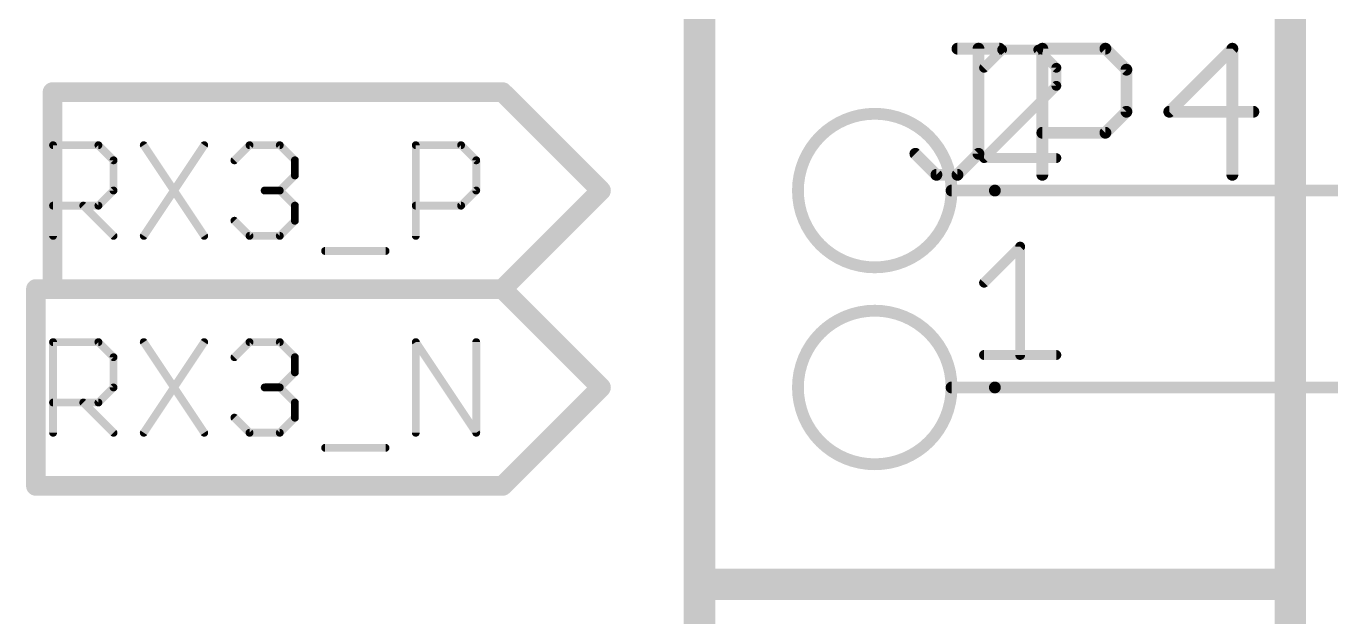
# Model space of a CAD drawing. Extents: x -72 to 265, y -97 to 216.
# Drawn here: x -70.91 to -54.09, y 70.7 to 78.32 of the extents above; entities that cross this region are included whole.
import ezdxf

# ---------------------------------------------------------------- set-up
doc = ezdxf.new("R2010")
doc.units = 0
for name, color, linetype in [('91', 94, 'CONTINUOUS'), ('94', 14, 'CONTINUOUS'), ('95', 251, 'CONTINUOUS')]:
    doc.layers.add(name, color=color, linetype=linetype)

msp = doc.modelspace()

# ---------------------------------------------------------------- linework, layer by layer
at = {"layer": '91', "const_width": 0.1524}
for points in [[(-45.72, 76.2), (-58.42, 76.2)], [(-45.72, 73.66), (-58.42, 73.66)]]:
    msp.add_lwpolyline(points, dxfattribs=at)
at = {"layer": '91', "const_width": 0.0762}
for points in [[(-58.42, 76.2381, 1), (-58.42, 76.1619)], [(-58.42, 73.6981, 1), (-58.42, 73.6219)]]:
    msp.add_lwpolyline(points, format="xyb", dxfattribs=at)
at = {"layer": '94'}
for points, const_width in [([(-62.23, 78.74), (-62.23, 71.12)], 0.4064), ([(-54.61, 71.12), (-54.61, 78.74)], 0.4064), ([(-58.42, 76.2), (-58.9788, 76.2)], 0.1524), ([(-58.42, 73.66), (-58.9788, 73.66)], 0.1524), ([(-62.23, 71.12), (-54.61, 71.12)], 0.4064), ([(-54.61, 71.12), (-62.23, 71.12)], 0.4064), ([(-62.23, 71.12), (-62.23, 63.5)], 0.4064), ([(-54.61, 63.5), (-54.61, 71.12)], 0.4064)]:
    msp.add_lwpolyline(points, dxfattribs=dict(at, const_width=const_width))
for points, const_width in [([(-59.9694, 75.2094, 1), (-59.9694, 77.1906, 1), (-59.9694, 75.2094)], 0.1524), ([(-58.9788, 76.2381, 1), (-58.9788, 76.1619)], 0.0762), ([(-58.42, 76.1619, 1), (-58.42, 76.2381)], 0.0762), ([(-59.9694, 72.6694, 1), (-59.9694, 74.6506, 1), (-59.9694, 72.6694)], 0.1524), ([(-58.9788, 73.6981, 1), (-58.9788, 73.6219)], 0.0762), ([(-58.42, 73.6219, 1), (-58.42, 73.6981)], 0.0762), ([(-62.23, 71.2216, 1), (-62.23, 71.0184)], 0.2032), ([(-62.23, 71.2216, 1), (-62.23, 71.0184)], 0.2032), ([(-62.1284, 71.12, 1), (-62.3316, 71.12)], 0.2032), ([(-62.3316, 71.12, 1), (-62.1284, 71.12)], 0.2032), ([(-54.5084, 71.12, 1), (-54.7116, 71.12)], 0.2032), ([(-54.7116, 71.12, 1), (-54.5084, 71.12)], 0.2032), ([(-54.61, 71.0184, 1), (-54.61, 71.2216)], 0.2032), ([(-54.61, 71.0184, 1), (-54.61, 71.2216)], 0.2032)]:
    msp.add_lwpolyline(points, format="xyb", dxfattribs=dict(at, const_width=const_width))
at = {"layer": '95'}
for points, const_width in [([(-58.9029, 78.0302), (-58.3606, 78.0302)], 0.1524), ([(-58.6318, 76.6744), (-58.6318, 78.0302)], 0.1524), ([(-57.8081, 76.4032), (-57.8081, 78.0302)], 0.1524), ([(-57.8081, 78.0302), (-56.9946, 78.0302)], 0.1524), ([(-56.9946, 78.0302), (-56.7235, 77.759)], 0.1524), ([(-55.3575, 78.0302), (-56.171, 77.2167)], 0.1524), ([(-55.3575, 76.4032), (-55.3575, 78.0302)], 0.1524), ([(-58.3267, 78.0173), (-58.5597, 77.7843)], 0.127), ([(-57.8606, 78.0173), (-58.3267, 78.0173)], 0.127), ([(-57.6276, 77.7843), (-57.8606, 78.0173)], 0.127), ([(-57.6276, 77.5512), (-57.6276, 77.7843)], 0.127), ([(-56.7235, 77.759), (-56.7235, 77.2167)], 0.1524), ([(-64.77, 77.47), (-70.5731, 77.47)], 0.254), ([(-70.5731, 74.93), (-70.5731, 77.47)], 0.254), ([(-63.5, 76.2), (-64.77, 77.47)], 0.254), ([(-58.5597, 76.6191), (-57.6276, 77.5512)], 0.127), ([(-56.7235, 77.2167), (-56.9946, 76.9455)], 0.1524), ([(-56.171, 77.2167), (-55.0863, 77.2167)], 0.1524), ([(-56.9946, 76.9455), (-57.8081, 76.9455)], 0.1524), ([(-70.5662, 75.6158), (-70.5662, 76.7852)], 0.1016), ([(-70.5662, 76.7852), (-69.9815, 76.7852)], 0.1016), ([(-69.9815, 76.7852), (-69.7866, 76.5903)], 0.1016), ([(-69.3968, 76.7852), (-68.6172, 75.6158)], 0.1016), ([(-68.6172, 76.7852), (-69.3968, 75.6158)], 0.1016), ([(-68.2274, 76.5903), (-68.0325, 76.7852)], 0.1016), ([(-68.0325, 76.7852), (-67.6427, 76.7852)], 0.1016), ([(-67.6427, 76.7852), (-67.4478, 76.5903)], 0.1016), ([(-65.8886, 75.6158), (-65.8886, 76.7852)], 0.1016), ([(-65.8886, 76.7852), (-65.3039, 76.7852)], 0.1016), ([(-65.3039, 76.7852), (-65.109, 76.5903)], 0.1016), ([(-59.4453, 76.6744), (-59.1741, 76.4032)], 0.1524), ([(-58.9029, 76.4032), (-58.6318, 76.6744)], 0.1524), ([(-69.7866, 76.5903), (-69.7866, 76.2005)], 0.1016), ([(-67.4478, 76.5903), (-67.4478, 76.3954)], 0.1016), ([(-65.109, 76.5903), (-65.109, 76.2005)], 0.1016), ([(-57.6276, 76.6191), (-58.5597, 76.6191)], 0.127), ([(-67.4478, 76.3954), (-67.6427, 76.2005)], 0.1016), ([(-59.1741, 76.4032), (-58.9029, 76.4032)], 0.1524), ([(-69.7866, 76.2005), (-69.9815, 76.0056)], 0.1016), ([(-67.6427, 76.2005), (-67.8376, 76.2005)], 0.1016), ([(-67.6427, 76.2005), (-67.4478, 76.0056)], 0.1016), ([(-65.109, 76.2005), (-65.3039, 76.0056)], 0.1016), ([(-63.5, 76.2), (-64.77, 74.93)], 0.254), ([(-69.9815, 76.0056), (-70.5662, 76.0056)], 0.1016), ([(-70.1764, 76.0056), (-69.7866, 75.6158)], 0.1016), ([(-67.4478, 76.0056), (-67.4478, 75.8107)], 0.1016), ([(-65.3039, 76.0056), (-65.8886, 76.0056)], 0.1016), ([(-68.0325, 75.6158), (-68.2274, 75.8107)], 0.1016), ([(-67.4478, 75.8107), (-67.6427, 75.6158)], 0.1016), ([(-67.6427, 75.6158), (-68.0325, 75.6158)], 0.1016), ([(-67.058, 75.4209), (-66.2784, 75.4209)], 0.1016), ([(-58.5597, 75.0112), (-58.0936, 75.4773)], 0.127), ([(-58.0936, 75.4773), (-58.0936, 74.0791)], 0.127), ([(-64.77, 74.93), (-70.7873, 74.93)], 0.254), ([(-70.7873, 72.39), (-70.7873, 74.93)], 0.254), ([(-64.77, 74.93), (-70.5731, 74.93)], 0.254), ([(-63.5, 73.66), (-64.77, 74.93)], 0.254), ([(-70.5662, 73.0758), (-70.5662, 74.2452)], 0.1016), ([(-70.5662, 74.2452), (-69.9815, 74.2452)], 0.1016), ([(-69.9815, 74.2452), (-69.7866, 74.0503)], 0.1016), ([(-69.3968, 74.2452), (-68.6172, 73.0758)], 0.1016), ([(-68.6172, 74.2452), (-69.3968, 73.0758)], 0.1016), ([(-68.2274, 74.0503), (-68.0325, 74.2452)], 0.1016), ([(-68.0325, 74.2452), (-67.6427, 74.2452)], 0.1016), ([(-67.6427, 74.2452), (-67.4478, 74.0503)], 0.1016), ([(-65.8886, 73.0758), (-65.8886, 74.2452)], 0.1016), ([(-65.8886, 74.2452), (-65.109, 73.0758)], 0.1016), ([(-65.109, 73.0758), (-65.109, 74.2452)], 0.1016), ([(-69.7866, 74.0503), (-69.7866, 73.6605)], 0.1016), ([(-67.4478, 74.0503), (-67.4478, 73.8554)], 0.1016), ([(-58.5597, 74.0791), (-57.6276, 74.0791)], 0.127), ([(-67.4478, 73.8554), (-67.6427, 73.6605)], 0.1016), ([(-69.7866, 73.6605), (-69.9815, 73.4656)], 0.1016), ([(-67.6427, 73.6605), (-67.8376, 73.6605)], 0.1016), ([(-67.6427, 73.6605), (-67.4478, 73.4656)], 0.1016), ([(-63.5, 73.66), (-64.77, 72.39)], 0.254), ([(-69.9815, 73.4656), (-70.5662, 73.4656)], 0.1016), ([(-70.1764, 73.4656), (-69.7866, 73.0758)], 0.1016), ([(-67.4478, 73.4656), (-67.4478, 73.2707)], 0.1016), ([(-68.0325, 73.0758), (-68.2274, 73.2707)], 0.1016), ([(-67.4478, 73.2707), (-67.6427, 73.0758)], 0.1016), ([(-67.6427, 73.0758), (-68.0325, 73.0758)], 0.1016), ([(-67.058, 72.8809), (-66.2784, 72.8809)], 0.1016), ([(-64.77, 72.39), (-70.7873, 72.39)], 0.254)]:
    msp.add_lwpolyline(points, dxfattribs=dict(at, const_width=const_width))
for points, const_width in [([(-58.9029, 78.0683, 1), (-58.9029, 77.9921)], 0.0762), ([(-58.5937, 78.0302, 1), (-58.6699, 78.0302)], 0.0762), ([(-58.3606, 77.9921, 1), (-58.3606, 78.0683)], 0.0762), ([(-57.77, 78.0302, 1), (-57.8462, 78.0302)], 0.0762), ([(-57.8081, 78.0683, 1), (-57.8081, 77.9921)], 0.0762), ([(-56.9677, 78.0571, 1), (-57.0216, 78.0032)], 0.0762), ([(-56.9946, 77.9921, 1), (-56.9946, 78.0683)], 0.0762), ([(-55.3194, 78.0302, 1), (-55.3956, 78.0302)], 0.0762), ([(-55.3305, 78.0032, 1), (-55.3844, 78.0571)], 0.0762), ([(-58.3267, 78.049, 1), (-58.3267, 77.9855)], 0.0635), ([(-58.3042, 77.9948, 1), (-58.3491, 78.0397)], 0.0635), ([(-57.8382, 78.0397, 1), (-57.8831, 77.9948)], 0.0635), ([(-57.8606, 77.9855, 1), (-57.8606, 78.049)], 0.0635), ([(-58.5822, 77.8067, 1), (-58.5372, 77.7618)], 0.0635), ([(-57.5958, 77.7843, 1), (-57.6593, 77.7843)], 0.0635), ([(-57.65, 77.7618, 1), (-57.6051, 77.8067)], 0.0635), ([(-56.6854, 77.759, 1), (-56.7616, 77.759)], 0.0762), ([(-56.7504, 77.7321, 1), (-56.6965, 77.786)], 0.0762), ([(-70.5731, 77.5335, 1), (-70.5731, 77.4065)], 0.127), ([(-70.5096, 77.47, 1), (-70.6366, 77.47)], 0.127), ([(-64.7251, 77.5149, 1), (-64.8149, 77.4251)], 0.127), ([(-64.77, 77.4065, 1), (-64.77, 77.5335)], 0.127), ([(-57.6593, 77.5512, 1), (-57.5958, 77.5512)], 0.0635), ([(-57.6051, 77.5288, 1), (-57.65, 77.5737)], 0.0635), ([(-56.7616, 77.2167, 1), (-56.6854, 77.2167)], 0.0762), ([(-56.6965, 77.1898, 1), (-56.7504, 77.2436)], 0.0762), ([(-56.171, 77.2548, 1), (-56.171, 77.1786)], 0.0762), ([(-56.1979, 77.2436, 1), (-56.144, 77.1898)], 0.0762), ([(-55.0863, 77.1786, 1), (-55.0863, 77.2548)], 0.0762), ([(-57.8081, 76.9836, 1), (-57.8081, 76.9074)], 0.0762), ([(-57.0216, 76.9725, 1), (-56.9677, 76.9186)], 0.0762), ([(-56.9946, 76.9074, 1), (-56.9946, 76.9836)], 0.0762), ([(-70.5408, 76.7852, 1), (-70.5916, 76.7852)], 0.0508), ([(-70.5662, 76.8106, 1), (-70.5662, 76.7598)], 0.0508), ([(-69.9635, 76.8032, 1), (-69.9995, 76.7672)], 0.0508), ([(-69.9815, 76.7598, 1), (-69.9815, 76.8106)], 0.0508), ([(-69.3757, 76.7993, 1), (-69.4179, 76.7711)], 0.0508), ([(-68.5961, 76.7711, 1), (-68.6383, 76.7993)], 0.0508), ([(-68.0325, 76.8106, 1), (-68.0325, 76.7598)], 0.0508), ([(-68.0145, 76.7672, 1), (-68.0505, 76.8032)], 0.0508), ([(-67.6247, 76.8032, 1), (-67.6607, 76.7672)], 0.0508), ([(-67.6427, 76.7598, 1), (-67.6427, 76.8106)], 0.0508), ([(-65.8632, 76.7852, 1), (-65.914, 76.7852)], 0.0508), ([(-65.8886, 76.8106, 1), (-65.8886, 76.7598)], 0.0508), ([(-65.286, 76.8032, 1), (-65.3219, 76.7672)], 0.0508), ([(-65.3039, 76.7598, 1), (-65.3039, 76.8106)], 0.0508), ([(-59.4183, 76.7013, 1), (-59.4722, 76.6474)], 0.0762), ([(-58.6048, 76.6474, 1), (-58.6587, 76.7013)], 0.0762), ([(-69.7612, 76.5903, 1), (-69.812, 76.5903)], 0.0508), ([(-69.8046, 76.5723, 1), (-69.7686, 76.6083)], 0.0508), ([(-68.2454, 76.6083, 1), (-68.2094, 76.5723)], 0.0508), ([(-67.4224, 76.5903, 1), (-67.4732, 76.5903)], 0.0508), ([(-67.4658, 76.5723, 1), (-67.4298, 76.6083)], 0.0508), ([(-65.0836, 76.5903, 1), (-65.1344, 76.5903)], 0.0508), ([(-65.127, 76.5723, 1), (-65.0911, 76.6083)], 0.0508), ([(-58.6699, 76.6744, 1), (-58.5937, 76.6744)], 0.0762), ([(-58.5822, 76.6416, 1), (-58.5372, 76.5966)], 0.0635), ([(-58.5597, 76.6509, 1), (-58.5597, 76.5874)], 0.0635), ([(-57.6276, 76.5874, 1), (-57.6276, 76.6509)], 0.0635), ([(-67.4732, 76.3954, 1), (-67.4224, 76.3954)], 0.0508), ([(-67.4298, 76.3774, 1), (-67.4658, 76.4134)], 0.0508), ([(-59.1741, 76.4413, 1), (-59.1741, 76.3651)], 0.0762), ([(-59.2011, 76.3763, 1), (-59.1472, 76.4301)], 0.0762), ([(-58.9299, 76.4301, 1), (-58.876, 76.3763)], 0.0762), ([(-58.9029, 76.3651, 1), (-58.9029, 76.4413)], 0.0762), ([(-57.8462, 76.4032, 1), (-57.77, 76.4032)], 0.0762), ([(-55.3956, 76.4032, 1), (-55.3194, 76.4032)], 0.0762), ([(-69.7686, 76.1825, 1), (-69.8046, 76.2185)], 0.0508), ([(-67.8376, 76.2259, 1), (-67.8376, 76.1751)], 0.0508), ([(-67.6247, 76.2185, 1), (-67.6607, 76.1825)], 0.0508), ([(-67.6607, 76.2185, 1), (-67.6247, 76.1825)], 0.0508), ([(-67.6427, 76.1751, 1), (-67.6427, 76.2259)], 0.0508), ([(-65.0911, 76.1825, 1), (-65.127, 76.2185)], 0.0508), ([(-63.4551, 76.1551, 1), (-63.5449, 76.2449)], 0.127), ([(-63.5449, 76.1551, 1), (-63.4551, 76.2449)], 0.127), ([(-69.812, 76.2005, 1), (-69.7612, 76.2005)], 0.0508), ([(-65.1344, 76.2005, 1), (-65.0836, 76.2005)], 0.0508), ([(-70.5662, 76.031, 1), (-70.5662, 75.9802)], 0.0508), ([(-70.1584, 76.0236, 1), (-70.1944, 75.9876)], 0.0508), ([(-69.9995, 76.0236, 1), (-69.9635, 75.9876)], 0.0508), ([(-69.9815, 75.9802, 1), (-69.9815, 76.031)], 0.0508), ([(-67.4224, 76.0056, 1), (-67.4732, 76.0056)], 0.0508), ([(-67.4658, 75.9876, 1), (-67.4298, 76.0236)], 0.0508), ([(-65.8886, 76.031, 1), (-65.8886, 75.9802)], 0.0508), ([(-65.3219, 76.0236, 1), (-65.286, 75.9876)], 0.0508), ([(-65.3039, 75.9802, 1), (-65.3039, 76.031)], 0.0508), ([(-68.2094, 75.8287, 1), (-68.2454, 75.7927)], 0.0508), ([(-67.4732, 75.8107, 1), (-67.4224, 75.8107)], 0.0508), ([(-67.4298, 75.7927, 1), (-67.4658, 75.8287)], 0.0508), ([(-70.5916, 75.6158, 1), (-70.5408, 75.6158)], 0.0508), ([(-69.8046, 75.5978, 1), (-69.7686, 75.6338)], 0.0508), ([(-69.4179, 75.6299, 1), (-69.3757, 75.6017)], 0.0508), ([(-68.6383, 75.6017, 1), (-68.5961, 75.6299)], 0.0508), ([(-68.0325, 75.6412, 1), (-68.0325, 75.5904)], 0.0508), ([(-68.0505, 75.5978, 1), (-68.0145, 75.6338)], 0.0508), ([(-67.6607, 75.6338, 1), (-67.6247, 75.5978)], 0.0508), ([(-67.6427, 75.5904, 1), (-67.6427, 75.6412)], 0.0508), ([(-65.914, 75.6158, 1), (-65.8632, 75.6158)], 0.0508), ([(-67.058, 75.4463, 1), (-67.058, 75.3955)], 0.0508), ([(-66.2784, 75.3955, 1), (-66.2784, 75.4463)], 0.0508), ([(-58.0619, 75.4773, 1), (-58.1254, 75.4773)], 0.0635), ([(-58.0712, 75.4548, 1), (-58.1161, 75.4997)], 0.0635), ([(-70.7873, 74.9935, 1), (-70.7873, 74.8665)], 0.127), ([(-70.7238, 74.93, 1), (-70.8508, 74.93)], 0.127), ([(-70.5731, 74.9935, 1), (-70.5731, 74.8665)], 0.127), ([(-64.7251, 74.9749, 1), (-64.8149, 74.8851)], 0.127), ([(-64.77, 74.8665, 1), (-64.77, 74.9935)], 0.127), ([(-64.77, 74.8665, 1), (-64.77, 74.9935)], 0.127), ([(-58.5822, 75.0337, 1), (-58.5372, 74.9888)], 0.0635), ([(-70.6366, 74.93, 1), (-70.5096, 74.93)], 0.127), ([(-64.8149, 74.9749, 1), (-64.7251, 74.8851)], 0.127), ([(-70.5408, 74.2452, 1), (-70.5916, 74.2452)], 0.0508), ([(-70.5662, 74.2706, 1), (-70.5662, 74.2198)], 0.0508), ([(-69.9635, 74.2632, 1), (-69.9995, 74.2272)], 0.0508), ([(-69.9815, 74.2198, 1), (-69.9815, 74.2706)], 0.0508), ([(-69.3757, 74.2593, 1), (-69.4179, 74.2311)], 0.0508), ([(-68.5961, 74.2311, 1), (-68.6383, 74.2593)], 0.0508), ([(-68.0325, 74.2706, 1), (-68.0325, 74.2198)], 0.0508), ([(-68.0145, 74.2272, 1), (-68.0505, 74.2632)], 0.0508), ([(-67.6247, 74.2632, 1), (-67.6607, 74.2272)], 0.0508), ([(-67.6427, 74.2198, 1), (-67.6427, 74.2706)], 0.0508), ([(-65.8632, 74.2452, 1), (-65.914, 74.2452)], 0.0508), ([(-65.8675, 74.2593, 1), (-65.9097, 74.2311)], 0.0508), ([(-65.0836, 74.2452, 1), (-65.1344, 74.2452)], 0.0508), ([(-69.7612, 74.0503, 1), (-69.812, 74.0503)], 0.0508), ([(-69.8046, 74.0323, 1), (-69.7686, 74.0683)], 0.0508), ([(-68.2454, 74.0683, 1), (-68.2094, 74.0323)], 0.0508), ([(-67.4224, 74.0503, 1), (-67.4732, 74.0503)], 0.0508), ([(-67.4658, 74.0323, 1), (-67.4298, 74.0683)], 0.0508), ([(-58.5597, 74.1108, 1), (-58.5597, 74.0473)], 0.0635), ([(-58.1254, 74.0791, 1), (-58.0619, 74.0791)], 0.0635), ([(-57.6276, 74.0473, 1), (-57.6276, 74.1108)], 0.0635), ([(-67.4732, 73.8554, 1), (-67.4224, 73.8554)], 0.0508), ([(-67.4298, 73.8374, 1), (-67.4658, 73.8734)], 0.0508), ([(-69.7686, 73.6425, 1), (-69.8046, 73.6785)], 0.0508), ([(-67.8376, 73.6859, 1), (-67.8376, 73.6351)], 0.0508), ([(-67.6247, 73.6785, 1), (-67.6607, 73.6425)], 0.0508), ([(-67.6427, 73.6351, 1), (-67.6427, 73.6859)], 0.0508), ([(-63.4551, 73.6151, 1), (-63.5449, 73.7049)], 0.127), ([(-63.5449, 73.6151, 1), (-63.4551, 73.7049)], 0.127), ([(-69.812, 73.6605, 1), (-69.7612, 73.6605)], 0.0508), ([(-67.6607, 73.6785, 1), (-67.6247, 73.6425)], 0.0508), ([(-70.5662, 73.491, 1), (-70.5662, 73.4402)], 0.0508), ([(-70.1584, 73.4836, 1), (-70.1944, 73.4476)], 0.0508), ([(-69.9995, 73.4836, 1), (-69.9635, 73.4476)], 0.0508), ([(-69.9815, 73.4402, 1), (-69.9815, 73.491)], 0.0508), ([(-67.4224, 73.4656, 1), (-67.4732, 73.4656)], 0.0508), ([(-67.4658, 73.4476, 1), (-67.4298, 73.4836)], 0.0508), ([(-68.2094, 73.2887, 1), (-68.2454, 73.2527)], 0.0508), ([(-67.4732, 73.2707, 1), (-67.4224, 73.2707)], 0.0508), ([(-67.4298, 73.2527, 1), (-67.4658, 73.2887)], 0.0508), ([(-70.5916, 73.0758, 1), (-70.5408, 73.0758)], 0.0508), ([(-69.8046, 73.0578, 1), (-69.7686, 73.0938)], 0.0508), ([(-69.4179, 73.0899, 1), (-69.3757, 73.0617)], 0.0508), ([(-68.6383, 73.0617, 1), (-68.5961, 73.0899)], 0.0508), ([(-68.0325, 73.1012, 1), (-68.0325, 73.0504)], 0.0508), ([(-68.0505, 73.0578, 1), (-68.0145, 73.0938)], 0.0508), ([(-67.6607, 73.0938, 1), (-67.6247, 73.0578)], 0.0508), ([(-67.6427, 73.0504, 1), (-67.6427, 73.1012)], 0.0508), ([(-65.914, 73.0758, 1), (-65.8632, 73.0758)], 0.0508), ([(-65.1344, 73.0758, 1), (-65.0836, 73.0758)], 0.0508), ([(-65.1301, 73.0617, 1), (-65.0879, 73.0899)], 0.0508), ([(-67.058, 72.9063, 1), (-67.058, 72.8555)], 0.0508), ([(-66.2784, 72.8555, 1), (-66.2784, 72.9063)], 0.0508), ([(-70.7873, 72.4535, 1), (-70.7873, 72.3265)], 0.127), ([(-70.8508, 72.39, 1), (-70.7238, 72.39)], 0.127), ([(-64.8149, 72.4349, 1), (-64.7251, 72.3451)], 0.127), ([(-64.77, 72.3265, 1), (-64.77, 72.4535)], 0.127)]:
    msp.add_lwpolyline(points, format="xyb", dxfattribs=dict(at, const_width=const_width))

doc.saveas('drawing.dxf')
